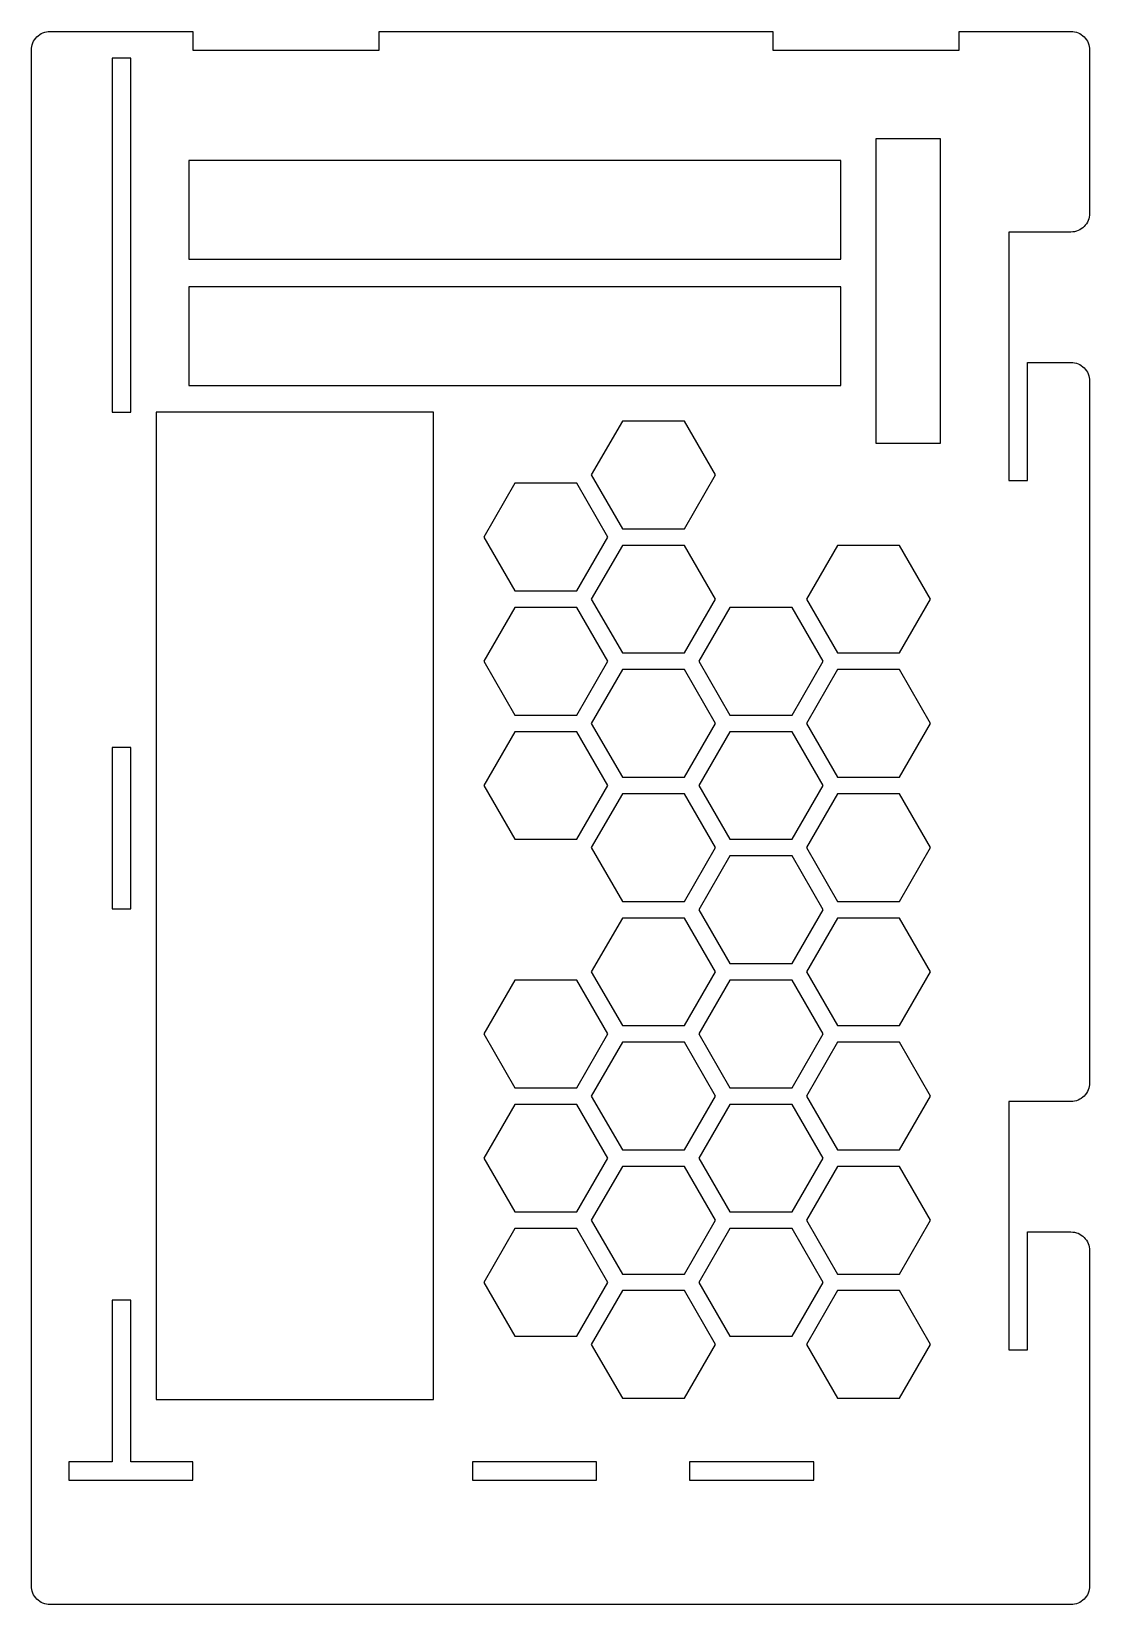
# Model space of a CAD drawing. Header units: millimetres. Extents: x 385 to 555, y 14 to 268.
import ezdxf

# ---------------------------------------------------------------- set-up
doc = ezdxf.new("R2010")
doc.units = ezdxf.units.MM
doc.layers.get('0').update_dxf_attribs({"linetype": 'CONTINUOUS'})

msp = doc.modelspace()

# ---------------------------------------------------------------- linework, layer by layer
msp.add_lwpolyline([(384.88, 17.45), (384.88, 264.75, -0.414214), (387.88, 267.75), (410.88, 267.75), (410.88, 264.75), (440.88, 264.75), (440.88, 267.75), (504.28, 267.75), (504.28, 264.75), (534.28, 264.75), (534.28, 267.75), (552.28, 267.75, -0.414214), (555.28, 264.75), (555.28, 238.45, -0.414214), (552.28, 235.45), (542.28, 235.45), (542.28, 195.45), (545.28, 195.45), (545.28, 214.45), (552.28, 214.45, -0.414214), (555.28, 211.45), (555.28, 98.45, -0.414214), (552.28, 95.45), (542.28, 95.45), (542.28, 55.45), (545.28, 55.45), (545.28, 74.45), (552.28, 74.45, -0.414214), (555.28, 71.45), (555.28, 17.45, -0.414214), (552.28, 14.45), (387.88, 14.45, -0.414214)], format="xyb", close=True)
for points in [[(400.88, 263.45), (397.88, 263.45), (397.88, 206.45), (400.88, 206.45)], [(520.88, 201.45), (531.28, 201.45), (531.28, 250.45), (520.88, 250.45)], [(410.23, 231.08), (515.23, 231.08), (515.23, 246.95), (410.23, 246.95)], [(410.23, 210.76), (515.23, 210.76), (515.23, 226.63), (410.23, 226.63)], [(449.65, 47.45), (449.65, 206.45), (404.94, 206.45), (404.94, 47.45)], [(495.04, 196.33), (490.04, 204.99), (480.04, 204.99), (475.04, 196.33), (480.04, 187.67), (490.04, 187.67)], [(457.72, 186.33), (462.72, 177.67), (472.72, 177.67), (477.72, 186.33), (472.72, 194.99), (462.72, 194.99)], [(480.04, 184.99), (475.04, 176.33), (480.04, 167.67), (490.04, 167.67), (495.04, 176.33), (490.04, 184.99)], [(514.69, 167.67), (524.69, 167.67), (529.69, 176.33), (524.69, 184.99), (514.69, 184.99), (509.69, 176.33)], [(472.72, 174.99), (462.72, 174.99), (457.72, 166.33), (462.72, 157.67), (472.72, 157.67), (477.72, 166.33)], [(507.37, 174.99), (497.37, 174.99), (492.37, 166.33), (497.37, 157.67), (507.37, 157.67), (512.37, 166.33)], [(490.04, 147.67), (495.04, 156.33), (490.04, 164.99), (480.04, 164.99), (475.04, 156.33), (480.04, 147.67)], [(524.69, 147.67), (529.69, 156.33), (524.69, 164.99), (514.69, 164.99), (509.69, 156.33), (514.69, 147.67)], [(477.72, 146.33), (472.72, 154.99), (462.72, 154.99), (457.72, 146.33), (462.72, 137.67), (472.72, 137.67)], [(497.37, 154.99), (492.37, 146.33), (497.37, 137.67), (507.37, 137.67), (512.37, 146.33), (507.37, 154.99)], [(400.88, 152.45), (397.88, 152.45), (397.88, 126.45), (400.88, 126.45)], [(495.04, 136.33), (490.04, 144.99), (480.04, 144.99), (475.04, 136.33), (480.04, 127.67), (490.04, 127.67)], [(514.69, 127.67), (524.69, 127.67), (529.69, 136.33), (524.69, 144.99), (514.69, 144.99), (509.69, 136.33)], [(507.37, 117.67), (512.37, 126.33), (507.37, 134.99), (497.37, 134.99), (492.37, 126.33), (497.37, 117.67)], [(495.04, 116.33), (490.04, 124.99), (480.04, 124.99), (475.04, 116.33), (480.04, 107.67), (490.04, 107.67)], [(524.69, 124.99), (514.69, 124.99), (509.69, 116.33), (514.69, 107.67), (524.69, 107.67), (529.69, 116.33)], [(457.72, 106.33), (462.72, 97.67), (472.72, 97.67), (477.72, 106.33), (472.72, 114.99), (462.72, 114.99)], [(497.37, 114.99), (492.37, 106.33), (497.37, 97.67), (507.37, 97.67), (512.37, 106.33), (507.37, 114.99)], [(490.04, 87.67), (495.04, 96.33), (490.04, 104.99), (480.04, 104.99), (475.04, 96.33), (480.04, 87.67)], [(524.69, 87.67), (529.69, 96.33), (524.69, 104.99), (514.69, 104.99), (509.69, 96.33), (514.69, 87.67)], [(457.72, 86.33), (462.72, 77.67), (472.72, 77.67), (477.72, 86.33), (472.72, 94.99), (462.72, 94.99)], [(507.37, 77.67), (512.37, 86.33), (507.37, 94.99), (497.37, 94.99), (492.37, 86.33), (497.37, 77.67)], [(495.04, 76.33), (490.04, 84.99), (480.04, 84.99), (475.04, 76.33), (480.04, 67.67), (490.04, 67.67)], [(514.69, 67.67), (524.69, 67.67), (529.69, 76.33), (524.69, 84.99), (514.69, 84.99), (509.69, 76.33)], [(462.72, 57.67), (472.72, 57.67), (477.72, 66.33), (472.72, 74.99), (462.72, 74.99), (457.72, 66.33)], [(492.37, 66.33), (497.37, 57.67), (507.37, 57.67), (512.37, 66.33), (507.37, 74.99), (497.37, 74.99)], [(400.88, 63.45), (397.88, 63.45), (397.88, 37.45), (395.88, 37.45), (390.88, 37.45), (390.88, 34.45), (410.88, 34.45), (410.88, 37.45), (400.88, 37.45)], [(480.04, 64.99), (475.04, 56.33), (480.04, 47.67), (490.04, 47.67), (495.04, 56.33), (490.04, 64.99)], [(524.69, 64.99), (514.69, 64.99), (509.69, 56.33), (514.69, 47.67), (524.69, 47.67), (529.69, 56.33)], [(475.88, 37.45), (455.88, 37.45), (455.88, 34.45), (475.88, 34.45)], [(490.88, 37.45), (490.88, 34.45), (510.88, 34.45), (510.88, 37.45)]]:
    msp.add_lwpolyline(points, close=True)

doc.saveas('drawing.dxf')
